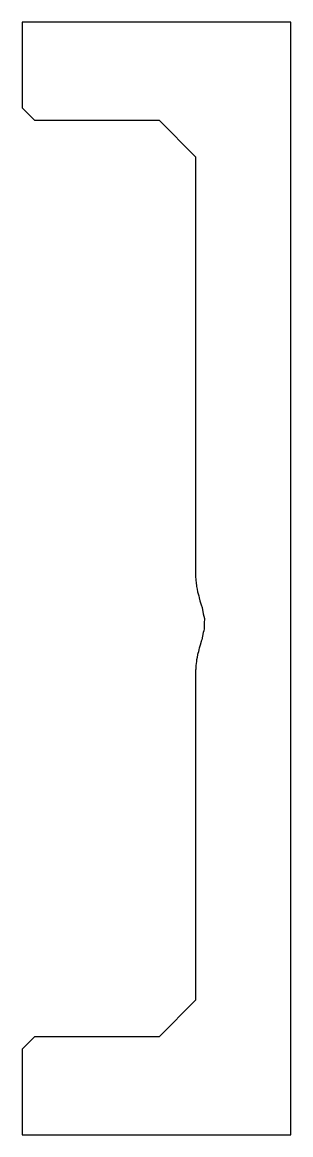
# Model space of a CAD drawing. Header units: metres. Extents: x 0 to 47.5, y 0 to 45.5.
# Drawn here: x 0 to 11, y 0 to 45.5 of the extents above.
import ezdxf

# ---------------------------------------------------------------- set-up
doc = ezdxf.new("R2010")
doc.units = ezdxf.units.M

msp = doc.modelspace()

# ---------------------------------------------------------------- linework, layer by layer
for p, q in [((11, 45.5), (0, 45.5)), ((0, 45.5), (0, 42)), ((11, 0), (11, 45.5)), ((0, 42), (0.5, 41.5)), ((0.5, 41.5), (5.60409, 41.5)), ((5.60409, 41.5), (7.10409, 40)), ((7.10409, 40), (7.10409, 22.848)), ((7.10409, 22.848), (7.1121, 22.6809)), ((7.1121, 22.6809), (7.11332, 22.6555)), ((7.11332, 22.6555), (7.12188, 22.597)), ((7.12188, 22.597), (7.14079, 22.4294)), ((7.14079, 22.4294), (7.16315, 22.3146)), ((7.16315, 22.3146), (7.18583, 22.1982)), ((7.18583, 22.1982), (7.2307, 22.0424)), ((7.2307, 22.0424), (7.24732, 21.9571)), ((7.24732, 21.9571), (7.27908, 21.8401)), ((7.27908, 21.8401), (7.32376, 21.6755)), ((7.32376, 21.6755), (7.36603, 21.5619)), ((7.36603, 21.5619), (7.41325, 21.3047)), ((7.41325, 21.3047), (7.46079, 21.1189)), ((7.46079, 21.1189), (7.45817, 20.9282)), ((7.41325, 20.54), (7.38368, 20.3944)), ((7.43212, 20.6066), (7.41325, 20.54)), ((7.45484, 20.6869), (7.43212, 20.6066)), ((7.45817, 20.9282), (7.45484, 20.6869)), ((7.28308, 20.0249), (7.24732, 19.8995)), ((7.32376, 20.1676), (7.28308, 20.0249)), ((7.33349, 20.1925), (7.32376, 20.1676)), ((7.35261, 20.2415), (7.33349, 20.1925)), ((7.38368, 20.3944), (7.35261, 20.2415)), ((7.18583, 19.6476), (7.16074, 19.5227)), ((7.1951, 19.6788), (7.18583, 19.6476)), ((7.21782, 19.7553), (7.1951, 19.6788)), ((7.23658, 19.847), (7.21782, 19.7553)), ((7.24732, 19.8995), (7.23658, 19.847)), ((7.11332, 19.1881), (7.10627, 19.0442)), ((7.1134, 19.1886), (7.11332, 19.1881)), ((7.11366, 19.1904), (7.1134, 19.1886)), ((7.13331, 19.3591), (7.11366, 19.1904)), ((7.14079, 19.4234), (7.13331, 19.3591)), ((7.16074, 19.5227), (7.14079, 19.4234)), ((7.10627, 19.0442), (7.10409, 18.9998)), ((7.10409, 18.9998), (7.10409, 5.5)), ((7.10409, 5.5), (5.60409, 4)), ((0.5, 4), (0, 3.5)), ((5.60409, 4), (0.5, 4)), ((0, 3.5), (0, 0)), ((0, 0), (11, 0))]:
    msp.add_line(p, q)

doc.saveas('drawing.dxf')
